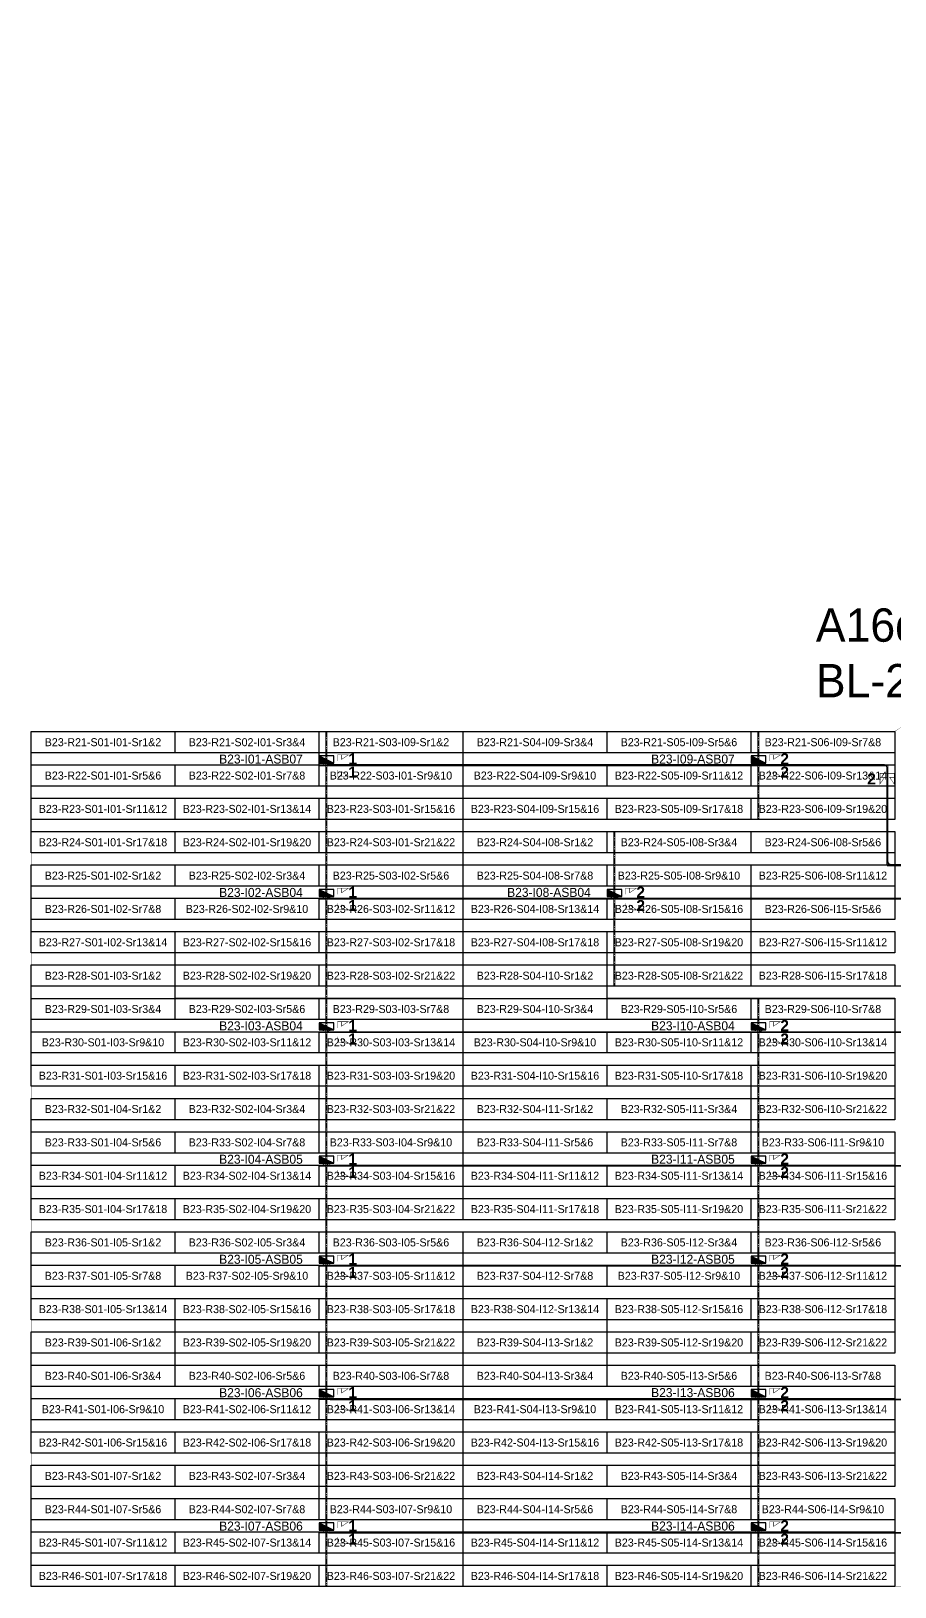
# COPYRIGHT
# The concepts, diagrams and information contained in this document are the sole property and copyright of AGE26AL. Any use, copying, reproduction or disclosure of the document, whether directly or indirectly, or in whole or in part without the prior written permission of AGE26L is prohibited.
# Model space of a CAD drawing. Header units: metres. Extents: x 529718 to 530172, y 2673462 to 2673812.
# Drawn here: x 529718.4 to 529912.7, y 2673461.7 to 2673811.6 of the extents above; entities that cross this region are included whole.
import ezdxf
from ezdxf.enums import TextEntityAlignment as Align

# ---------------------------------------------------------------- set-up
doc = ezdxf.new("R2010")
doc.units = ezdxf.units.M
doc.linetypes.add('CENTER', pattern=[2, 1.25, -0.25, 0.25, -0.25])
doc.layers.add('Boundary-12.5 MW Block', color=6, linetype='Continuous', lineweight=9)
doc.layers.add('PILE', color=1, linetype='Continuous', lineweight=15)
for name, color, linetype in [('DC Trench BL-23', 40, 'Continuous'), ('E-Inverter Grouping', 2, 'Continuous'), ('Inverter Block-23', 7, 'Continuous'), ('LT Cable(AG) INV to LT Panel BL-23', 2, 'Continuous'), ('Messenger Wire-Block-23 (Master Path)', 30, 'Continuous'), ('Messenger Wire-Block-23 (MW Path)', 191, 'Continuous'), ('MMS Block Numbering', 7, 'Continuous'), ('MMS Table Block-23', 8, 'Continuous'), ('Plan Line - DC BL-23', 40, 'Continuous'), ('Section Marking BL-23', 2, 'Continuous')]:
    doc.layers.add(name, color=color, linetype=linetype)
doc.styles.add('Adani Regular', font='Adani Regular.ttf')
doc.styles.add('BoldTextStyle', font='arialbd.ttf')
doc.styles.get("Standard").update_dxf_attribs({"font": 'Adani Regular.ttf'})

# ---------------------------------------------------------------- blocks, each defined once
blk = doc.blocks.new('MMS Table (32.292 x 4.788)')
at = {"color": 0}
blk.add_lwpolyline([(0, -0.002), (0, 4.786), (32.292, 4.786), (32.292, -0.002)], close=True, dxfattribs=at)
at = {"color": 7}
blk.add_attdef('ID1', text='', height=1.8, dxfattribs=at).set_placement((16.146, 2.392), align=Align.MIDDLE_CENTER)
blk = doc.blocks.new('Inverter Block')
h = blk.add_hatch(color=0)
h.dxf.hatch_style = 1
h.paths.add_polyline_path([(-1.46, 2.27), (-1.46, 0.85), (1.46, 0.85)])
at = {"color": 0}
blk.add_lwpolyline([(1.46, 2.27), (-1.46, 2.27), (-1.46, 0.85), (1.46, 0.85)], close=True, dxfattribs=at)
blk.add_lwpolyline([(-1.46, 2.27), (1.46, 0.85)], dxfattribs=at)
at = {"layer": 'PILE'}
for centre in [(-0.61, 0.85), (0.61, 0.85)]:
    blk.add_circle(centre, 0.156, dxfattribs=at)
at = {"color": 7}
blk.add_attdef('ID', (-1.46, 3.01), '', height=1.8, dxfattribs=at)

msp = doc.modelspace()

# ---------------------------------------------------------------- linework, layer by layer
at = {"layer": 'Boundary-12.5 MW Block', "const_width": 0.05}
msp.add_lwpolyline([(529718.4, 2673654.08), (529912.65, 2673654.08), (529922.34, 2673660.7), (529945.14, 2673671.79), (529945.14, 2673804.08), (529977.54, 2673804.08), (529977.54, 2673811.58), (530171.79, 2673811.58), (530171.79, 2673461.79), (529718.4, 2673461.79)], close=True, dxfattribs=at)
at = {"layer": 'DC Trench BL-23', "color": 40, "const_width": 0.15}
for points in [[(529784.97, 2673654.08), (529784.67, 2673654.08), (529784.67, 2673461.79), (529784.97, 2673461.79)], [(529882.15, 2673654.08), (529881.85, 2673654.08), (529881.85, 2673634.29), (529882.15, 2673634.29)], [(529849.76, 2673631.58), (529849.45, 2673631.58), (529849.45, 2673596.79), (529849.76, 2673596.79)], [(529882.15, 2673594.08), (529881.85, 2673594.08), (529881.85, 2673461.79), (529882.15, 2673461.79)]]:
    msp.add_lwpolyline(points, close=True, dxfattribs=at)
at = {"layer": 'E-Inverter Grouping'}
for points in [[(529783.08, 2673646.58), (529815.48, 2673646.58), (529815.48, 2673626.79), (529718.4, 2673626.79), (529718.4, 2673654.08), (529783.08, 2673654.08)], [(529912.65, 2673619.29), (529880.26, 2673619.29), (529880.26, 2673596.79), (529847.97, 2673596.79), (529847.97, 2673604.29), (529815.58, 2673604.29), (529815.58, 2673631.58), (529912.65, 2673631.58)], [(529815.48, 2673596.79), (529750.79, 2673596.79), (529750.79, 2673604.29), (529718.4, 2673604.29), (529718.4, 2673624.08), (529815.48, 2673624.08)], [(529977.44, 2673596.79), (529880.36, 2673596.79), (529880.36, 2673616.58), (529912.75, 2673616.58), (529912.75, 2673624.08), (529977.44, 2673624.08)], [(529815.48, 2673566.79), (529783.18, 2673566.79), (529783.18, 2673574.29), (529718.4, 2673574.29), (529718.4, 2673601.58), (529750.69, 2673601.58), (529750.69, 2673594.08), (529815.48, 2673594.08)], [(529912.65, 2673566.79), (529880.36, 2673566.79), (529880.36, 2673574.29), (529815.58, 2673574.29), (529815.58, 2673601.58), (529847.87, 2673601.58), (529847.87, 2673594.08), (529912.65, 2673594.08)], [(529783.08, 2673564.08), (529815.48, 2673564.08), (529815.48, 2673544.29), (529718.4, 2673544.29), (529718.4, 2673571.58), (529783.08, 2673571.58)], [(529880.26, 2673564.08), (529912.65, 2673564.08), (529912.65, 2673544.29), (529815.58, 2673544.29), (529815.58, 2673571.58), (529880.26, 2673571.58)], [(529815.48, 2673514.29), (529750.79, 2673514.29), (529750.79, 2673521.79), (529718.4, 2673521.79), (529718.4, 2673541.58), (529815.48, 2673541.58)], [(529912.65, 2673514.29), (529847.97, 2673514.29), (529847.97, 2673521.79), (529815.58, 2673521.79), (529815.58, 2673541.58), (529912.65, 2673541.58)], [(529815.48, 2673484.29), (529783.18, 2673484.29), (529783.18, 2673491.79), (529718.4, 2673491.79), (529718.4, 2673519.08), (529750.69, 2673519.08), (529750.69, 2673511.58), (529815.48, 2673511.58)], [(529912.65, 2673484.29), (529880.36, 2673484.29), (529880.36, 2673491.79), (529815.58, 2673491.79), (529815.58, 2673519.08), (529847.87, 2673519.08), (529847.87, 2673511.58), (529912.65, 2673511.58)], [(529783.08, 2673481.58), (529815.48, 2673481.58), (529815.48, 2673461.79), (529718.4, 2673461.79), (529718.4, 2673489.08), (529783.08, 2673489.08)], [(529880.26, 2673481.58), (529912.65, 2673481.58), (529912.65, 2673461.79), (529815.58, 2673461.79), (529815.58, 2673489.08), (529880.26, 2673489.08)]]:
    msp.add_lwpolyline(points, close=True, dxfattribs=at)
at = {"layer": 'E-Inverter Grouping', "color": 3}
msp.add_lwpolyline([(529912.65, 2673634.29), (529815.58, 2673634.29), (529815.58, 2673649.29), (529783.18, 2673649.29), (529783.18, 2673654.08), (529912.65, 2673654.08)], close=True, dxfattribs=at)
at = {"layer": 'LT Cable(AG) INV to LT Panel BL-23'}
for points in [[(529939.95, 2673645.49), (529935.47, 2673645.49, 0.037756), (529935.33, 2673645.48), (529933.53, 2673645.21, -0.037756), (529933.4, 2673645.2), (529926.77, 2673645.2, 0.414214), (529925.87, 2673644.3), (529925.87, 2673625.16, 0.023365), (529925.88, 2673625.08), (529925.93, 2673624.52, -0.023365), (529925.93, 2673624.44), (529925.93, 2673624.06), (529911.97, 2673624.06, -0.414214), (529911.07, 2673624.96), (529911.07, 2673645.66, 0.414214), (529910.17, 2673646.56), (529785.72, 2673646.56, -0.414214), (529784.82, 2673647.46), (529784.82, 2673647.69)], [(529939.95, 2673645.52), (529935.47, 2673645.52, 0.037756), (529935.33, 2673645.51), (529933.53, 2673645.24, -0.037756), (529933.4, 2673645.22), (529926.75, 2673645.22, 0.414214), (529925.85, 2673644.32), (529925.85, 2673625.16, 0.023365), (529925.85, 2673625.07), (529925.9, 2673624.52, -0.023365), (529925.91, 2673624.43), (529925.91, 2673624.09), (529911.99, 2673624.09, -0.414214), (529911.09, 2673624.99), (529911.09, 2673645.69, 0.414214), (529910.19, 2673646.59), (529882.9, 2673646.59, -0.414214), (529882, 2673647.49), (529882, 2673647.69)], [(529940.83, 2673644.25), (529935.47, 2673644.25, -0.116088), (529935.07, 2673644.35), (529933.65, 2673645.06, 0.116088), (529933.25, 2673645.15), (529926.82, 2673645.15, 0.414214), (529925.92, 2673644.25), (529925.92, 2673625.16, 0.023365), (529925.93, 2673625.08), (529925.98, 2673624.52, -0.023365), (529925.98, 2673624.44), (529925.98, 2673617.41, -0.414214), (529925.08, 2673616.51), (529785.72, 2673616.51, -0.414214), (529784.82, 2673617.41), (529784.82, 2673617.69)], [(529940.83, 2673644.2), (529935.47, 2673644.2, -0.116088), (529935.07, 2673644.3), (529933.65, 2673645.01, 0.116088), (529933.25, 2673645.1), (529926.87, 2673645.1, 0.414214), (529925.97, 2673644.2), (529925.97, 2673625.16, 0.023365), (529925.98, 2673625.08), (529926.03, 2673624.52, -0.023365), (529926.03, 2673624.44), (529926.03, 2673587.36, -0.414214), (529925.13, 2673586.46), (529785.72, 2673586.46, -0.414214), (529784.82, 2673587.36), (529784.82, 2673587.69)], [(529938.89, 2673644.15), (529935.47, 2673644.15, -0.116088), (529935.07, 2673644.25), (529933.65, 2673644.96, 0.116088), (529933.25, 2673645.05), (529926.92, 2673645.05, 0.414214), (529926.02, 2673644.15), (529926.02, 2673625.17, 0.023365), (529926.03, 2673625.08), (529926.08, 2673624.53, -0.023365), (529926.08, 2673624.44), (529926.08, 2673557.31, -0.414214), (529925.18, 2673556.41), (529785.72, 2673556.41, -0.414214), (529784.82, 2673557.31), (529784.82, 2673557.69)], [(529938.89, 2673644.1), (529935.47, 2673644.1, -0.116088), (529935.07, 2673644.2), (529933.65, 2673644.91, 0.116088), (529933.25, 2673645), (529926.97, 2673645, 0.414214), (529926.07, 2673644.1), (529926.07, 2673625.17, 0.023365), (529926.08, 2673625.09), (529926.13, 2673624.53, -0.023365), (529926.13, 2673624.44), (529926.13, 2673534.76, -0.414214), (529925.23, 2673533.86), (529785.72, 2673533.86, -0.414214), (529784.82, 2673534.76), (529784.82, 2673535.19)], [(529936.82, 2673644.05), (529935.47, 2673644.05, -0.116088), (529935.07, 2673644.15), (529933.65, 2673644.86, 0.116088), (529933.25, 2673644.95), (529927.02, 2673644.95, 0.414214), (529926.12, 2673644.05), (529926.12, 2673625.17, 0.023365), (529926.13, 2673625.09), (529926.18, 2673624.53, -0.023365), (529926.18, 2673624.45), (529926.18, 2673504.71, -0.414214), (529925.28, 2673503.81), (529785.72, 2673503.81, -0.414214), (529784.82, 2673504.71), (529784.82, 2673505.19)], [(529936.82, 2673644), (529935.47, 2673644, -0.116088), (529935.07, 2673644.1), (529933.65, 2673644.81, 0.116088), (529933.25, 2673644.9), (529927.07, 2673644.9, 0.414214), (529926.17, 2673644), (529926.17, 2673625.17, 0.023365), (529926.18, 2673625.09), (529926.23, 2673624.53, -0.023365), (529926.23, 2673624.45), (529926.23, 2673474.66, -0.414214), (529925.33, 2673473.76), (529785.72, 2673473.76, -0.414214), (529784.82, 2673474.66), (529784.82, 2673475.19)], [(529940.83, 2673644.28), (529935.47, 2673644.28, -0.116088), (529935.07, 2673644.37), (529933.65, 2673645.08, 0.116088), (529933.25, 2673645.17), (529926.8, 2673645.17, 0.414214), (529925.9, 2673644.27), (529925.9, 2673625.16, 0.023365), (529925.9, 2673625.08), (529925.95, 2673624.52, -0.023365), (529925.96, 2673624.44), (529925.96, 2673617.44, -0.414214), (529925.06, 2673616.54), (529850.51, 2673616.54, -0.414214), (529849.61, 2673617.44), (529849.61, 2673617.69)], [(529940.83, 2673644.23), (529935.47, 2673644.23, -0.116088), (529935.07, 2673644.32), (529933.65, 2673645.03, 0.116088), (529933.25, 2673645.12), (529926.85, 2673645.12, 0.414214), (529925.95, 2673644.22), (529925.95, 2673625.16, 0.023365), (529925.95, 2673625.08), (529926, 2673624.52, -0.023365), (529926.01, 2673624.44), (529926.01, 2673587.39, -0.414214), (529925.11, 2673586.49), (529882.9, 2673586.49, -0.414214), (529882, 2673587.39), (529882, 2673587.69)], [(529938.89, 2673644.18), (529935.47, 2673644.18, -0.116088), (529935.07, 2673644.27), (529933.65, 2673644.98, 0.116088), (529933.25, 2673645.07), (529926.9, 2673645.07, 0.414214), (529926, 2673644.17), (529926, 2673625.17, 0.023365), (529926, 2673625.08), (529926.05, 2673624.53, -0.023365), (529926.06, 2673624.44), (529926.06, 2673557.34, -0.414214), (529925.16, 2673556.44), (529882.9, 2673556.44, -0.414214), (529882, 2673557.34), (529882, 2673557.69)], [(529938.89, 2673644.13), (529935.47, 2673644.13, -0.116088), (529935.07, 2673644.22), (529933.65, 2673644.93, 0.116088), (529933.25, 2673645.02), (529926.95, 2673645.02, 0.414214), (529926.05, 2673644.12), (529926.05, 2673625.17, 0.023365), (529926.05, 2673625.08), (529926.1, 2673624.53, -0.023365), (529926.11, 2673624.44), (529926.11, 2673534.79, -0.414214), (529925.21, 2673533.89), (529882.9, 2673533.89, -0.414214), (529882, 2673534.79), (529882, 2673535.19)], [(529936.82, 2673644.08), (529935.47, 2673644.08, -0.116088), (529935.07, 2673644.17), (529933.65, 2673644.88, 0.116088), (529933.25, 2673644.97), (529927, 2673644.97, 0.414214), (529926.1, 2673644.07), (529926.1, 2673625.17, 0.023365), (529926.1, 2673625.09), (529926.15, 2673624.53, -0.023365), (529926.16, 2673624.45), (529926.16, 2673504.74, -0.414214), (529925.26, 2673503.84), (529882.9, 2673503.84, -0.414214), (529882, 2673504.74), (529882, 2673505.19)], [(529936.82, 2673644.03), (529935.47, 2673644.03, -0.116088), (529935.07, 2673644.12), (529933.65, 2673644.83, 0.116088), (529933.25, 2673644.92), (529927.05, 2673644.92, 0.414214), (529926.15, 2673644.02), (529926.15, 2673625.17, 0.023365), (529926.15, 2673625.09), (529926.2, 2673624.53, -0.023365), (529926.21, 2673624.45), (529926.21, 2673474.69, -0.414214), (529925.31, 2673473.79), (529882.9, 2673473.79, -0.414214), (529882, 2673474.69), (529882, 2673475.19)]]:
    msp.add_lwpolyline(points, format="xyb", dxfattribs=at)
at = {"layer": 'Messenger Wire-Block-23 (Master Path)'}
for points in [[(529783.18, 2673646.44), (529910.94, 2673646.44)], [(529910.94, 2673623.94), (529910.94, 2673646.44)], [(529910.94, 2673623.94), (529926.06, 2673623.94)], [(529783.18, 2673616.44), (529926.06, 2673616.44)], [(529783.18, 2673586.44), (529926.06, 2673586.44)], [(529783.18, 2673556.44), (529926.06, 2673556.44)], [(529783.18, 2673533.94), (529926.06, 2673533.94)], [(529783.18, 2673503.94), (529926.06, 2673503.94)], [(529783.18, 2673473.94), (529926.06, 2673473.94)]]:
    msp.add_lwpolyline(points, dxfattribs=at)
at = {"layer": 'Messenger Wire-Block-23 (MW Path)', "const_width": 0.1}
for points in [[(529783.18, 2673646.44), (529910.94, 2673646.44)], [(529911.19, 2673623.94), (529911.19, 2673646.44)], [(529910.94, 2673623.94), (529926.06, 2673623.94)], [(529783.18, 2673616.44), (529926.06, 2673616.44)], [(529783.18, 2673586.44), (529926.06, 2673586.44)], [(529783.18, 2673556.44), (529926.06, 2673556.44)], [(529783.18, 2673533.94), (529926.06, 2673533.94)], [(529783.18, 2673503.94), (529926.06, 2673503.94)], [(529783.18, 2673473.94), (529926.06, 2673473.94)]]:
    msp.add_lwpolyline(points, dxfattribs=at)
at = {"layer": 'Plan Line - DC BL-23', "color": 6, "linetype": 'CENTER'}
for points in [[(529784.82, 2673654.08), (529784.82, 2673461.79)], [(529882, 2673654.08), (529882, 2673634.29)], [(529849.61, 2673631.58), (529849.61, 2673596.79)], [(529882, 2673594.08), (529882, 2673461.79)]]:
    msp.add_lwpolyline(points, dxfattribs=at)
at = {"layer": 'Section Marking BL-23', "color": 94, "lineweight": 35, "true_color": 0x00a500, "const_width": 0.1}
for points in [[(529787.32, 2673647.44), (529787.32, 2673648.83), (529789.72, 2673648.83), (529788.24, 2673647.82), (529788.24, 2673648.83)], [(529884.5, 2673647.44), (529884.5, 2673648.83), (529886.9, 2673648.83), (529885.42, 2673647.82), (529885.42, 2673648.83)], [(529787.32, 2673645.44), (529787.32, 2673644.05), (529789.72, 2673644.05), (529788.24, 2673645.06), (529788.24, 2673644.05)], [(529884.5, 2673645.44), (529884.5, 2673644.05), (529886.9, 2673644.05), (529885.42, 2673645.06), (529885.42, 2673644.05)], [(529910.74, 2673644.69), (529909.35, 2673644.69), (529909.35, 2673642.29), (529910.36, 2673643.77), (529909.35, 2673643.77)], [(529911.14, 2673644.69), (529912.53, 2673644.69), (529912.53, 2673642.29), (529911.52, 2673643.77), (529912.53, 2673643.77)], [(529787.32, 2673617.44), (529787.32, 2673618.83), (529789.72, 2673618.83), (529788.24, 2673617.82), (529788.24, 2673618.83)], [(529852.11, 2673617.44), (529852.11, 2673618.83), (529854.51, 2673618.83), (529853.03, 2673617.82), (529853.03, 2673618.83)], [(529787.32, 2673615.44), (529787.32, 2673614.05), (529789.72, 2673614.05), (529788.24, 2673615.06), (529788.24, 2673614.05)], [(529852.11, 2673615.44), (529852.11, 2673614.05), (529854.51, 2673614.05), (529853.03, 2673615.06), (529853.03, 2673614.05)], [(529787.32, 2673587.44), (529787.32, 2673588.83), (529789.72, 2673588.83), (529788.24, 2673587.82), (529788.24, 2673588.83)], [(529884.5, 2673587.44), (529884.5, 2673588.83), (529886.9, 2673588.83), (529885.42, 2673587.82), (529885.42, 2673588.83)], [(529787.32, 2673585.44), (529787.32, 2673584.05), (529789.72, 2673584.05), (529788.24, 2673585.06), (529788.24, 2673584.05)], [(529884.5, 2673585.44), (529884.5, 2673584.05), (529886.9, 2673584.05), (529885.42, 2673585.06), (529885.42, 2673584.05)], [(529787.32, 2673557.44), (529787.32, 2673558.83), (529789.72, 2673558.83), (529788.24, 2673557.82), (529788.24, 2673558.83)], [(529884.5, 2673557.44), (529884.5, 2673558.83), (529886.9, 2673558.83), (529885.42, 2673557.82), (529885.42, 2673558.83)], [(529787.32, 2673555.44), (529787.32, 2673554.05), (529789.72, 2673554.05), (529788.24, 2673555.06), (529788.24, 2673554.05)], [(529884.5, 2673555.44), (529884.5, 2673554.05), (529886.9, 2673554.05), (529885.42, 2673555.06), (529885.42, 2673554.05)], [(529787.32, 2673534.94), (529787.32, 2673536.33), (529789.72, 2673536.33), (529788.24, 2673535.32), (529788.24, 2673536.33)], [(529884.5, 2673534.94), (529884.5, 2673536.33), (529886.9, 2673536.33), (529885.42, 2673535.32), (529885.42, 2673536.33)], [(529787.32, 2673532.94), (529787.32, 2673531.55), (529789.72, 2673531.55), (529788.24, 2673532.56), (529788.24, 2673531.55)], [(529884.5, 2673532.94), (529884.5, 2673531.55), (529886.9, 2673531.55), (529885.42, 2673532.56), (529885.42, 2673531.55)], [(529787.32, 2673504.94), (529787.32, 2673506.33), (529789.72, 2673506.33), (529788.24, 2673505.32), (529788.24, 2673506.33)], [(529884.5, 2673504.94), (529884.5, 2673506.33), (529886.9, 2673506.33), (529885.42, 2673505.32), (529885.42, 2673506.33)], [(529787.32, 2673502.94), (529787.32, 2673501.55), (529789.72, 2673501.55), (529788.24, 2673502.56), (529788.24, 2673501.55)], [(529884.5, 2673502.94), (529884.5, 2673501.55), (529886.9, 2673501.55), (529885.42, 2673502.56), (529885.42, 2673501.55)], [(529787.32, 2673474.94), (529787.32, 2673476.33), (529789.72, 2673476.33), (529788.24, 2673475.32), (529788.24, 2673476.33)], [(529884.5, 2673474.94), (529884.5, 2673476.33), (529886.9, 2673476.33), (529885.42, 2673475.32), (529885.42, 2673476.33)], [(529787.32, 2673472.94), (529787.32, 2673471.55), (529789.72, 2673471.55), (529788.24, 2673472.56), (529788.24, 2673471.55)], [(529884.5, 2673472.94), (529884.5, 2673471.55), (529886.9, 2673471.55), (529885.42, 2673472.56), (529885.42, 2673471.55)]]:
    msp.add_lwpolyline(points, dxfattribs=at)

# ---------------------------------------------------------------- block references
at = {"layer": 'Inverter Block-23'}
ref = msp.add_blockref('Inverter Block', (529784.82, 2673646.03), dxfattribs=dict(at, xscale=1.124999999976148, yscale=1.124999999976148, zscale=1.124999999976148))
ref.add_attrib('ID', 'B23-I01-ASB07', (529760.68, 2673646.88), dxfattribs={"layer": '0', "color": 7, "height": 2.025})
ref = msp.add_blockref('Inverter Block', (529882, 2673646.03), dxfattribs=dict(at, xscale=1.124999999976148, yscale=1.124999999976148, zscale=1.124999999976148))
ref.add_attrib('ID', 'B23-I09-ASB07', (529857.86, 2673646.88), dxfattribs={"layer": '0', "color": 7, "height": 2.025})
ref = msp.add_blockref('Inverter Block', (529784.82, 2673616.03), dxfattribs=dict(at, xscale=1.124999999976148, yscale=1.124999999976148, zscale=1.124999999976148))
ref.add_attrib('ID', 'B23-I02-ASB04', (529760.68, 2673616.88), dxfattribs={"layer": '0', "color": 7, "height": 2.025})
ref = msp.add_blockref('Inverter Block', (529849.61, 2673616.03), dxfattribs=dict(at, xscale=1.124999999976148, yscale=1.124999999976148, zscale=1.124999999976148))
ref.add_attrib('ID', 'B23-I08-ASB04', (529825.47, 2673616.89), dxfattribs={"layer": '0', "color": 7, "height": 2.025})
ref = msp.add_blockref('Inverter Block', (529784.82, 2673586.03), dxfattribs=dict(at, xscale=1.124999999976148, yscale=1.124999999976148, zscale=1.124999999976148))
ref.add_attrib('ID', 'B23-I03-ASB04', (529760.68, 2673586.88), dxfattribs={"layer": '0', "color": 7, "height": 2.025})
ref = msp.add_blockref('Inverter Block', (529882, 2673586.03), dxfattribs=dict(at, xscale=1.124999999976148, yscale=1.124999999976148, zscale=1.124999999976148))
ref.add_attrib('ID', 'B23-I10-ASB04', (529857.86, 2673586.89), dxfattribs={"layer": '0', "color": 7, "height": 2.025})
ref = msp.add_blockref('Inverter Block', (529784.82, 2673556.03), dxfattribs=dict(at, xscale=1.124999999976148, yscale=1.124999999976148, zscale=1.124999999976148))
ref.add_attrib('ID', 'B23-I04-ASB05', (529760.68, 2673556.88), dxfattribs={"layer": '0', "color": 7, "height": 2.025})
ref = msp.add_blockref('Inverter Block', (529882, 2673556.03), dxfattribs=dict(at, xscale=1.124999999976148, yscale=1.124999999976148, zscale=1.124999999976148))
ref.add_attrib('ID', 'B23-I11-ASB05', (529857.86, 2673556.89), dxfattribs={"layer": '0', "color": 7, "height": 2.025})
ref = msp.add_blockref('Inverter Block', (529784.82, 2673533.53), dxfattribs=dict(at, xscale=1.124999999976148, yscale=1.124999999976148, zscale=1.124999999976148))
ref.add_attrib('ID', 'B23-I05-ASB05', (529760.68, 2673534.38), dxfattribs={"layer": '0', "color": 7, "height": 2.025})
ref = msp.add_blockref('Inverter Block', (529882, 2673533.53), dxfattribs=dict(at, xscale=1.124999999976148, yscale=1.124999999976148, zscale=1.124999999976148))
ref.add_attrib('ID', 'B23-I12-ASB05', (529857.86, 2673534.39), dxfattribs={"layer": '0', "color": 7, "height": 2.025})
ref = msp.add_blockref('Inverter Block', (529784.82, 2673503.53), dxfattribs=dict(at, xscale=1.124999999976148, yscale=1.124999999976148, zscale=1.124999999976148))
ref.add_attrib('ID', 'B23-I06-ASB06', (529760.68, 2673504.38), dxfattribs={"layer": '0', "color": 7, "height": 2.025})
ref = msp.add_blockref('Inverter Block', (529882, 2673503.53), dxfattribs=dict(at, xscale=1.124999999976148, yscale=1.124999999976148, zscale=1.124999999976148))
ref.add_attrib('ID', 'B23-I13-ASB06', (529857.86, 2673504.39), dxfattribs={"layer": '0', "color": 7, "height": 2.025})
ref = msp.add_blockref('Inverter Block', (529784.82, 2673473.53), dxfattribs=dict(at, xscale=1.124999999976148, yscale=1.124999999976148, zscale=1.124999999976148))
ref.add_attrib('ID', 'B23-I07-ASB06', (529760.68, 2673474.38), dxfattribs={"layer": '0', "color": 7, "height": 2.025})
ref = msp.add_blockref('Inverter Block', (529882, 2673473.53), dxfattribs=dict(at, xscale=1.124999999976148, yscale=1.124999999976148, zscale=1.124999999976148))
ref.add_attrib('ID', 'B23-I14-ASB06', (529857.86, 2673474.39), dxfattribs={"layer": '0', "color": 7, "height": 2.025})
at = {"layer": 'MMS Table Block-23'}
for p, values in [((529718.4, 2673649.29), {'ID1': 'B23-R21-S01-I01-Sr1&2'}), ((529750.79, 2673649.29), {'ID1': 'B23-R21-S02-I01-Sr3&4'}), ((529783.18, 2673649.29), {'ID1': 'B23-R21-S03-I09-Sr1&2'}), ((529815.58, 2673649.29), {'ID1': 'B23-R21-S04-I09-Sr3&4'}), ((529847.97, 2673649.29), {'ID1': 'B23-R21-S05-I09-Sr5&6'}), ((529880.36, 2673649.29), {'ID1': 'B23-R21-S06-I09-Sr7&8'}), ((529718.4, 2673641.79), {'ID1': 'B23-R22-S01-I01-Sr5&6'}), ((529750.79, 2673641.79), {'ID1': 'B23-R22-S02-I01-Sr7&8'}), ((529783.18, 2673641.79), {'ID1': 'B23-R22-S03-I01-Sr9&10'}), ((529815.58, 2673641.79), {'ID1': 'B23-R22-S04-I09-Sr9&10'}), ((529847.97, 2673641.79), {'ID1': 'B23-R22-S05-I09-Sr11&12'}), ((529880.36, 2673641.79), {'ID1': 'B23-R22-S06-I09-Sr13&14'}), ((529718.4, 2673634.29), {'ID1': 'B23-R23-S01-I01-Sr11&12'}), ((529750.79, 2673634.29), {'ID1': 'B23-R23-S02-I01-Sr13&14'}), ((529783.18, 2673634.29), {'ID1': 'B23-R23-S03-I01-Sr15&16'}), ((529815.58, 2673634.29), {'ID1': 'B23-R23-S04-I09-Sr15&16'}), ((529847.97, 2673634.29), {'ID1': 'B23-R23-S05-I09-Sr17&18'}), ((529880.36, 2673634.29), {'ID1': 'B23-R23-S06-I09-Sr19&20'}), ((529718.4, 2673626.79), {'ID1': 'B23-R24-S01-I01-Sr17&18'}), ((529750.79, 2673626.79), {'ID1': 'B23-R24-S02-I01-Sr19&20'}), ((529783.18, 2673626.79), {'ID1': 'B23-R24-S03-I01-Sr21&22'}), ((529815.58, 2673626.79), {'ID1': 'B23-R24-S04-I08-Sr1&2'}), ((529847.97, 2673626.79), {'ID1': 'B23-R24-S05-I08-Sr3&4'}), ((529880.36, 2673626.79), {'ID1': 'B23-R24-S06-I08-Sr5&6'}), ((529718.4, 2673619.29), {'ID1': 'B23-R25-S01-I02-Sr1&2'}), ((529750.79, 2673619.29), {'ID1': 'B23-R25-S02-I02-Sr3&4'}), ((529783.18, 2673619.29), {'ID1': 'B23-R25-S03-I02-Sr5&6'}), ((529815.58, 2673619.29), {'ID1': 'B23-R25-S04-I08-Sr7&8'}), ((529847.97, 2673619.29), {'ID1': 'B23-R25-S05-I08-Sr9&10'}), ((529880.36, 2673619.29), {'ID1': 'B23-R25-S06-I08-Sr11&12'}), ((529718.4, 2673611.79), {'ID1': 'B23-R26-S01-I02-Sr7&8'}), ((529750.79, 2673611.79), {'ID1': 'B23-R26-S02-I02-Sr9&10'}), ((529783.18, 2673611.79), {'ID1': 'B23-R26-S03-I02-Sr11&12'}), ((529815.58, 2673611.79), {'ID1': 'B23-R26-S04-I08-Sr13&14'}), ((529847.97, 2673611.79), {'ID1': 'B23-R26-S05-I08-Sr15&16'}), ((529880.36, 2673611.79), {'ID1': 'B23-R26-S06-I15-Sr5&6'}), ((529718.4, 2673604.29), {'ID1': 'B23-R27-S01-I02-Sr13&14'}), ((529750.79, 2673604.29), {'ID1': 'B23-R27-S02-I02-Sr15&16'}), ((529783.18, 2673604.29), {'ID1': 'B23-R27-S03-I02-Sr17&18'}), ((529815.58, 2673604.29), {'ID1': 'B23-R27-S04-I08-Sr17&18'}), ((529847.97, 2673604.29), {'ID1': 'B23-R27-S05-I08-Sr19&20'}), ((529880.36, 2673604.29), {'ID1': 'B23-R27-S06-I15-Sr11&12'}), ((529718.4, 2673596.79), {'ID1': 'B23-R28-S01-I03-Sr1&2'}), ((529750.79, 2673596.79), {'ID1': 'B23-R28-S02-I02-Sr19&20'}), ((529783.18, 2673596.79), {'ID1': 'B23-R28-S03-I02-Sr21&22'}), ((529815.58, 2673596.79), {'ID1': 'B23-R28-S04-I10-Sr1&2'}), ((529847.97, 2673596.79), {'ID1': 'B23-R28-S05-I08-Sr21&22'}), ((529880.36, 2673596.79), {'ID1': 'B23-R28-S06-I15-Sr17&18'}), ((529718.4, 2673589.29), {'ID1': 'B23-R29-S01-I03-Sr3&4'}), ((529750.79, 2673589.29), {'ID1': 'B23-R29-S02-I03-Sr5&6'}), ((529783.18, 2673589.29), {'ID1': 'B23-R29-S03-I03-Sr7&8'}), ((529815.58, 2673589.29), {'ID1': 'B23-R29-S04-I10-Sr3&4'}), ((529847.97, 2673589.29), {'ID1': 'B23-R29-S05-I10-Sr5&6'}), ((529880.36, 2673589.29), {'ID1': 'B23-R29-S06-I10-Sr7&8'}), ((529718.4, 2673581.79), {'ID1': 'B23-R30-S01-I03-Sr9&10'}), ((529750.79, 2673581.79), {'ID1': 'B23-R30-S02-I03-Sr11&12'}), ((529783.18, 2673581.79), {'ID1': 'B23-R30-S03-I03-Sr13&14'}), ((529815.58, 2673581.79), {'ID1': 'B23-R30-S04-I10-Sr9&10'}), ((529847.97, 2673581.79), {'ID1': 'B23-R30-S05-I10-Sr11&12'}), ((529880.36, 2673581.79), {'ID1': 'B23-R30-S06-I10-Sr13&14'}), ((529718.4, 2673574.29), {'ID1': 'B23-R31-S01-I03-Sr15&16'}), ((529750.79, 2673574.29), {'ID1': 'B23-R31-S02-I03-Sr17&18'}), ((529783.18, 2673574.29), {'ID1': 'B23-R31-S03-I03-Sr19&20'}), ((529815.58, 2673574.29), {'ID1': 'B23-R31-S04-I10-Sr15&16'}), ((529847.97, 2673574.29), {'ID1': 'B23-R31-S05-I10-Sr17&18'}), ((529880.36, 2673574.29), {'ID1': 'B23-R31-S06-I10-Sr19&20'}), ((529718.4, 2673566.79), {'ID1': 'B23-R32-S01-I04-Sr1&2'}), ((529750.79, 2673566.79), {'ID1': 'B23-R32-S02-I04-Sr3&4'}), ((529783.18, 2673566.79), {'ID1': 'B23-R32-S03-I03-Sr21&22'}), ((529815.58, 2673566.79), {'ID1': 'B23-R32-S04-I11-Sr1&2'}), ((529847.97, 2673566.79), {'ID1': 'B23-R32-S05-I11-Sr3&4'}), ((529880.36, 2673566.79), {'ID1': 'B23-R32-S06-I10-Sr21&22'}), ((529718.4, 2673559.29), {'ID1': 'B23-R33-S01-I04-Sr5&6'}), ((529750.79, 2673559.29), {'ID1': 'B23-R33-S02-I04-Sr7&8'}), ((529783.18, 2673559.29), {'ID1': 'B23-R33-S03-I04-Sr9&10'}), ((529815.58, 2673559.29), {'ID1': 'B23-R33-S04-I11-Sr5&6'}), ((529847.97, 2673559.29), {'ID1': 'B23-R33-S05-I11-Sr7&8'}), ((529880.36, 2673559.29), {'ID1': 'B23-R33-S06-I11-Sr9&10'}), ((529718.4, 2673551.79), {'ID1': 'B23-R34-S01-I04-Sr11&12'}), ((529750.79, 2673551.79), {'ID1': 'B23-R34-S02-I04-Sr13&14'}), ((529783.18, 2673551.79), {'ID1': 'B23-R34-S03-I04-Sr15&16'}), ((529815.58, 2673551.79), {'ID1': 'B23-R34-S04-I11-Sr11&12'}), ((529847.97, 2673551.79), {'ID1': 'B23-R34-S05-I11-Sr13&14'}), ((529880.36, 2673551.79), {'ID1': 'B23-R34-S06-I11-Sr15&16'}), ((529718.4, 2673544.29), {'ID1': 'B23-R35-S01-I04-Sr17&18'}), ((529750.79, 2673544.29), {'ID1': 'B23-R35-S02-I04-Sr19&20'}), ((529783.18, 2673544.29), {'ID1': 'B23-R35-S03-I04-Sr21&22'}), ((529815.58, 2673544.29), {'ID1': 'B23-R35-S04-I11-Sr17&18'}), ((529847.97, 2673544.29), {'ID1': 'B23-R35-S05-I11-Sr19&20'}), ((529880.36, 2673544.29), {'ID1': 'B23-R35-S06-I11-Sr21&22'}), ((529718.4, 2673536.79), {'ID1': 'B23-R36-S01-I05-Sr1&2'}), ((529750.79, 2673536.79), {'ID1': 'B23-R36-S02-I05-Sr3&4'}), ((529783.18, 2673536.79), {'ID1': 'B23-R36-S03-I05-Sr5&6'}), ((529815.58, 2673536.79), {'ID1': 'B23-R36-S04-I12-Sr1&2'}), ((529847.97, 2673536.79), {'ID1': 'B23-R36-S05-I12-Sr3&4'}), ((529880.36, 2673536.79), {'ID1': 'B23-R36-S06-I12-Sr5&6'}), ((529718.4, 2673529.29), {'ID1': 'B23-R37-S01-I05-Sr7&8'}), ((529750.79, 2673529.29), {'ID1': 'B23-R37-S02-I05-Sr9&10'}), ((529783.18, 2673529.29), {'ID1': 'B23-R37-S03-I05-Sr11&12'}), ((529815.58, 2673529.29), {'ID1': 'B23-R37-S04-I12-Sr7&8'}), ((529847.97, 2673529.29), {'ID1': 'B23-R37-S05-I12-Sr9&10'}), ((529880.36, 2673529.29), {'ID1': 'B23-R37-S06-I12-Sr11&12'}), ((529718.4, 2673521.79), {'ID1': 'B23-R38-S01-I05-Sr13&14'}), ((529750.79, 2673521.79), {'ID1': 'B23-R38-S02-I05-Sr15&16'}), ((529783.18, 2673521.79), {'ID1': 'B23-R38-S03-I05-Sr17&18'}), ((529815.58, 2673521.79), {'ID1': 'B23-R38-S04-I12-Sr13&14'}), ((529847.97, 2673521.79), {'ID1': 'B23-R38-S05-I12-Sr15&16'}), ((529880.36, 2673521.79), {'ID1': 'B23-R38-S06-I12-Sr17&18'}), ((529718.4, 2673514.29), {'ID1': 'B23-R39-S01-I06-Sr1&2'}), ((529750.79, 2673514.29), {'ID1': 'B23-R39-S02-I05-Sr19&20'}), ((529783.18, 2673514.29), {'ID1': 'B23-R39-S03-I05-Sr21&22'}), ((529815.58, 2673514.29), {'ID1': 'B23-R39-S04-I13-Sr1&2'}), ((529847.97, 2673514.29), {'ID1': 'B23-R39-S05-I12-Sr19&20'}), ((529880.36, 2673514.29), {'ID1': 'B23-R39-S06-I12-Sr21&22'}), ((529718.4, 2673506.79), {'ID1': 'B23-R40-S01-I06-Sr3&4'}), ((529750.79, 2673506.79), {'ID1': 'B23-R40-S02-I06-Sr5&6'}), ((529783.18, 2673506.79), {'ID1': 'B23-R40-S03-I06-Sr7&8'}), ((529815.58, 2673506.79), {'ID1': 'B23-R40-S04-I13-Sr3&4'}), ((529847.97, 2673506.79), {'ID1': 'B23-R40-S05-I13-Sr5&6'}), ((529880.36, 2673506.79), {'ID1': 'B23-R40-S06-I13-Sr7&8'}), ((529718.4, 2673499.29), {'ID1': 'B23-R41-S01-I06-Sr9&10'}), ((529750.79, 2673499.29), {'ID1': 'B23-R41-S02-I06-Sr11&12'}), ((529783.18, 2673499.29), {'ID1': 'B23-R41-S03-I06-Sr13&14'}), ((529815.58, 2673499.29), {'ID1': 'B23-R41-S04-I13-Sr9&10'}), ((529847.97, 2673499.29), {'ID1': 'B23-R41-S05-I13-Sr11&12'}), ((529880.36, 2673499.29), {'ID1': 'B23-R41-S06-I13-Sr13&14'}), ((529718.4, 2673491.79), {'ID1': 'B23-R42-S01-I06-Sr15&16'}), ((529750.79, 2673491.79), {'ID1': 'B23-R42-S02-I06-Sr17&18'}), ((529783.18, 2673491.79), {'ID1': 'B23-R42-S03-I06-Sr19&20'}), ((529815.58, 2673491.79), {'ID1': 'B23-R42-S04-I13-Sr15&16'}), ((529847.97, 2673491.79), {'ID1': 'B23-R42-S05-I13-Sr17&18'}), ((529880.36, 2673491.79), {'ID1': 'B23-R42-S06-I13-Sr19&20'}), ((529718.4, 2673484.29), {'ID1': 'B23-R43-S01-I07-Sr1&2'}), ((529750.79, 2673484.29), {'ID1': 'B23-R43-S02-I07-Sr3&4'}), ((529783.18, 2673484.29), {'ID1': 'B23-R43-S03-I06-Sr21&22'}), ((529815.58, 2673484.29), {'ID1': 'B23-R43-S04-I14-Sr1&2'}), ((529847.97, 2673484.29), {'ID1': 'B23-R43-S05-I14-Sr3&4'}), ((529880.36, 2673484.29), {'ID1': 'B23-R43-S06-I13-Sr21&22'}), ((529718.4, 2673476.79), {'ID1': 'B23-R44-S01-I07-Sr5&6'}), ((529750.79, 2673476.79), {'ID1': 'B23-R44-S02-I07-Sr7&8'}), ((529783.18, 2673476.79), {'ID1': 'B23-R44-S03-I07-Sr9&10'}), ((529815.58, 2673476.79), {'ID1': 'B23-R44-S04-I14-Sr5&6'}), ((529847.97, 2673476.79), {'ID1': 'B23-R44-S05-I14-Sr7&8'}), ((529880.36, 2673476.79), {'ID1': 'B23-R44-S06-I14-Sr9&10'}), ((529718.4, 2673469.29), {'ID1': 'B23-R45-S01-I07-Sr11&12'}), ((529750.79, 2673469.29), {'ID1': 'B23-R45-S02-I07-Sr13&14'}), ((529783.18, 2673469.29), {'ID1': 'B23-R45-S03-I07-Sr15&16'}), ((529815.58, 2673469.29), {'ID1': 'B23-R45-S04-I14-Sr11&12'}), ((529847.97, 2673469.29), {'ID1': 'B23-R45-S05-I14-Sr13&14'}), ((529880.36, 2673469.29), {'ID1': 'B23-R45-S06-I14-Sr15&16'}), ((529718.4, 2673461.79), {'ID1': 'B23-R46-S01-I07-Sr17&18'}), ((529750.79, 2673461.79), {'ID1': 'B23-R46-S02-I07-Sr19&20'}), ((529783.18, 2673461.79), {'ID1': 'B23-R46-S03-I07-Sr21&22'}), ((529815.58, 2673461.79), {'ID1': 'B23-R46-S04-I14-Sr17&18'}), ((529847.97, 2673461.79), {'ID1': 'B23-R46-S05-I14-Sr19&20'}), ((529880.36, 2673461.79), {'ID1': 'B23-R46-S06-I14-Sr21&22'})]:
    msp.add_blockref('MMS Table (32.292 x 4.788)', p, dxfattribs=at).add_auto_attribs(values)

# ---------------------------------------------------------------- texts
at = {"layer": 'MMS Block Numbering', "insert": (529908.3, 2673671.72), "char_height": 7.5, "attachment_point": 5, "style": 'Adani Regular'}
msp.add_mtext_dynamic_manual_height_columns('A16d-\\PBL-23', width=41.5354, gutter_width=1, heights=[0], dxfattribs=at)
at = {"layer": 'Section Marking BL-23', "color": 94, "true_color": 0x00a500, "style": 'BoldTextStyle'}
for s, p in [('1', (529790.72, 2673647.94)), ('1', (529790.72, 2673644.94)), ('2', (529887.9, 2673647.94)), ('2', (529887.9, 2673644.94)), ('2', (529907.44, 2673643.44)), ('1', (529790.72, 2673617.94)), ('2', (529855.51, 2673617.94)), ('1', (529790.72, 2673614.94)), ('2', (529855.51, 2673614.94)), ('1', (529790.72, 2673587.94)), ('2', (529887.9, 2673587.94)), ('1', (529790.72, 2673584.94)), ('2', (529887.9, 2673584.94)), ('1', (529790.72, 2673557.94)), ('2', (529887.9, 2673557.94)), ('1', (529790.72, 2673554.94)), ('2', (529887.9, 2673554.94)), ('1', (529790.72, 2673535.44)), ('2', (529887.9, 2673535.44)), ('1', (529790.72, 2673532.44)), ('2', (529887.9, 2673532.44)), ('1', (529790.72, 2673505.44)), ('2', (529887.9, 2673505.44)), ('1', (529790.72, 2673502.44)), ('2', (529887.9, 2673502.44)), ('1', (529790.72, 2673475.44)), ('2', (529887.9, 2673475.44)), ('1', (529790.72, 2673472.44)), ('2', (529887.9, 2673472.44))]:
    msp.add_text(s, height=2.5, dxfattribs=at).set_placement(p, align=Align.MIDDLE_CENTER)

doc.saveas('drawing.dxf')
